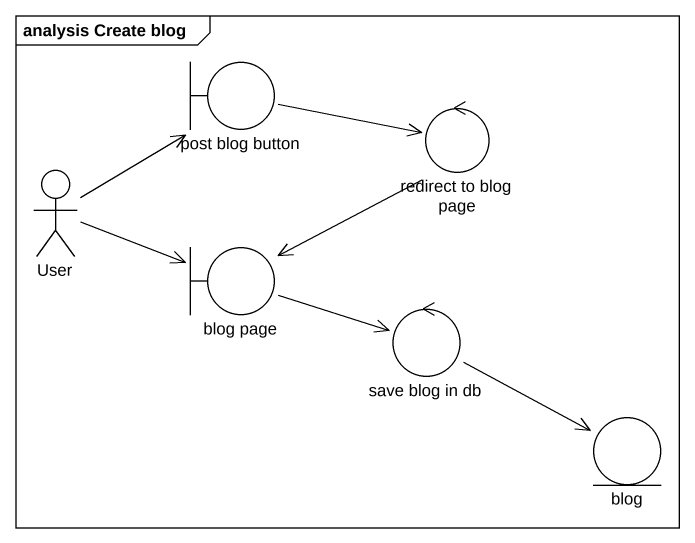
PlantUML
@startuml
mainframe analysis Create blog
boundary "post blog button" as post_blog_button
control "redirect to blog page" as redirect_to_blog_page
actor User
boundary "blog page" as blog_page
control "save blog in db" as save_blog_in_db
entity blog
post_blog_button -right-> redirect_to_blog_page
redirect_to_blog_page --> blog_page
User -up-> post_blog_button
User -right-> blog_page
blog_page -right-> save_blog_in_db
save_blog_in_db -right-> blog
@enduml
